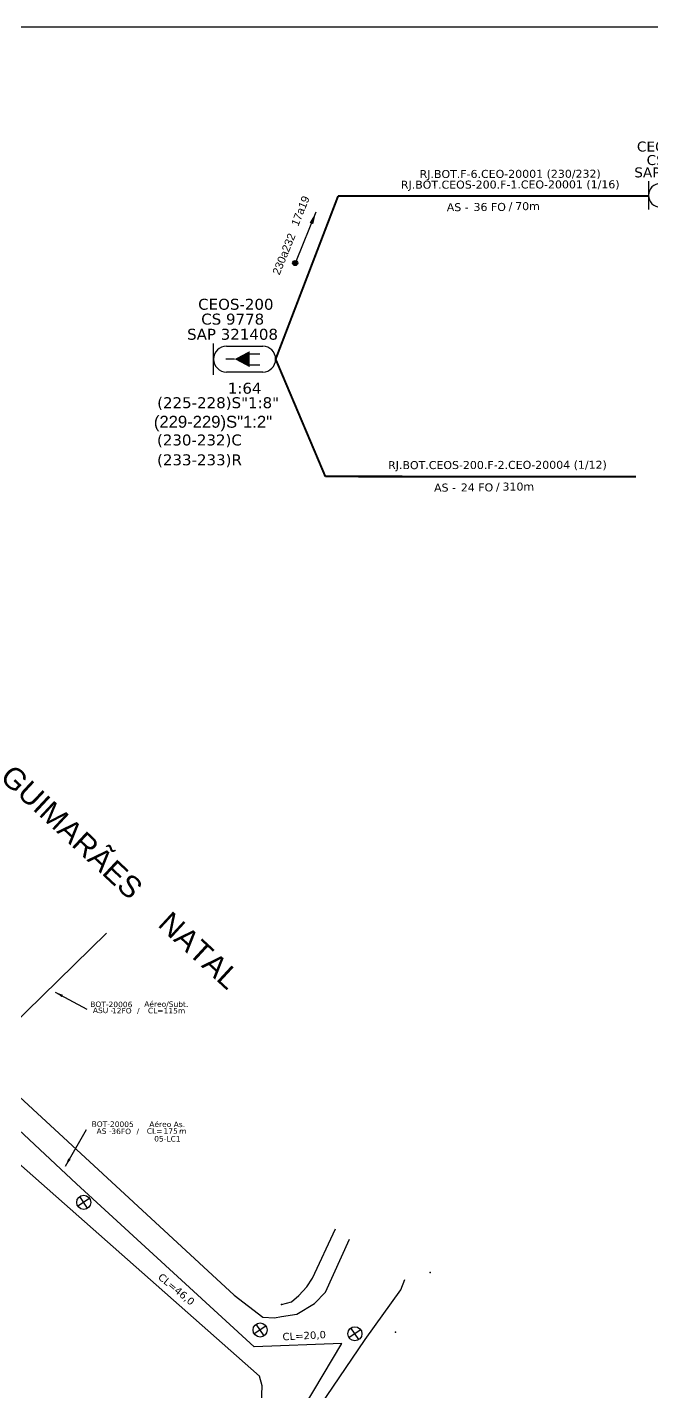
# Model space of a CAD drawing. Extents: x -89 to 749, y 631 to 1299.
# Drawn here: x 176 to 331.8, y 958.9 to 1299 of the extents above; entities that cross this region are included whole.
import ezdxf
from ezdxf.enums import TextEntityAlignment as Align

# ---------------------------------------------------------------- set-up
doc = ezdxf.new("R2010")
doc.units = 0
for name, color, linetype in [('20.4-CEOS', 1, 'Continuous'), ('20.5-CEO', 1, 'Continuous'), ('CAP a instalar', 1, 'Continuous'), ('celulas gpon', 7, 'Continuous'), ('DUVIDAS', 252, 'Continuous'), ('label_cabos', 7, 'Continuous'), ('Legenda', 1, 'Continuous'), ('MUB', 252, 'Continuous'), ('Postes Existentes NA', 1, 'Continuous'), ('Seta indicação do cabo', 7, 'Continuous')]:
    doc.layers.add(name, color=color, linetype=linetype)
doc.layers.add('40.1-ETIQUETAS', color=1, linetype='Continuous', lineweight=20)
doc.layers.add('EXTRA', color=50, linetype='Continuous', plot=False)
doc.styles.add('ARIAL', font='arial.ttf')
doc.styles.add('siredit', font='verdana.ttf')
doc.styles.get("Standard").update_dxf_attribs({"font": 'arial.ttf'})
doc.linetypes.add('FENCELINE1', pattern='A,0.25,-0.1,[133,ltypeshp.shx,S=0.1,R=0,X=-0.1,Y=0],-0.1,1', length=1.45)
doc.dimstyles.new('CC', dxfattribs={"dimtxt": 1, "dimasz": 2, "dimexe": 0.18, "dimexo": 0.0625, "dimgap": 0.09, "dimtad": 0, "dimdec": 0, "dimrnd": 1, "dimzin": 0, "dimdsep": 46, "dimtxsty": 'siredit', "dimblk": 'NONE', "dimcen": 0, "dimse1": 1, "dimse2": 1, "dimsd1": 1, "dimsd2": 1, "dimclrt": 7, "dimadec": 0, "dimazin": 0, "dimtfac": 1, "dimtdec": 0, "dimtofl": 0, "dimtmove": 0, "dimatfit": 3, "dimfxl": 0, "dimtolj": 1, "dimtzin": 0, "dimarcsym": 0})

# ---------------------------------------------------------------- blocks, each defined once
blk = doc.blocks.new('*U98')
at = {"color": 10}
for points in [[(41172, 12883), (40951, 13058)], [(40974, 12860), (41149, 13081)]]:
    blk.add_lwpolyline(points, dxfattribs=at)
blk.add_circle((41062, 12971), 141, dxfattribs=at)
blk = doc.blocks.new('LEGENDA DOS CABOS')
at = {"layer": 'EXTRA', "color": 0, "style": 'siredit'}
for tag, p in [('ID', (4.6, 0.97)), ('XX', (9.03, 0.97))]:
    blk.add_attdef(tag, text='', height=0.48, rotation=359.69, dxfattribs=at).set_placement(p, align=Align.MIDDLE_CENTER)
at = {"layer": 'Legenda', "color": 0, "style": 'siredit'}
for tag, p in [('TIPO_CABO', (1.31, 0)), ('CABO', (4.69, -0.05)), ('/', (6.81, -0.05)), ('METROS', (10.03, -0.05))]:
    blk.add_attdef(tag, text='', height=0.8, rotation=359.69, dxfattribs=at).set_placement(p, align=Align.MIDDLE_CENTER)
blk = doc.blocks.new('Inst CB AS CFOA-SM-AS-80-TS-36')
at = {"layer": 'label_cabos', "color": 0, "style": 'siredit'}
for tag, flags, p in [('ID_ATIVIDADE', 3, (1.31, 2.67)), ('FATOR', 1, (11.56, 2.55))]:
    blk.add_attdef(tag, text='', height=1, rotation=359.69, dxfattribs=dict(at, flags=flags)).set_placement(p, align=Align.MIDDLE_CENTER)
for tag, p in [('TIPO_CABO', (1.76, 0)), ('DESTINO_CABO', (3.13, 1.26)), ('CABO', (4.69, -0.05)), ('/', (7.71, -0.05)), ('LANCE', (10.81, 0)), ('TIPO_CABO', (13.11, 1.24)), ('UND', (15.96, 0)), ('FID', (13.15, -1.41))]:
    blk.add_attdef(tag, text='', height=1, rotation=359.69, dxfattribs=at).set_placement(p, align=Align.MIDDLE_CENTER)
blk.add_attdef('QTDE', (12.43, -0.47), '', height=1, rotation=359.69, dxfattribs=at)
blk = doc.blocks.new('_None')
blk = doc.blocks.new('ETIQUETA_RS5F')
at = {"layer": '40.1-ETIQUETAS', "color": 0, "style": 'siredit'}
blk.add_text('/', height=1.5, dxfattribs=at).set_placement((1.58, -1.95), align=Align.MIDDLE_RIGHT)
for tag, p in [('ETIQUETA_R_SECUNDARIA', (1.21, 2.1)), ('ETIQUETA_R_PRIMARIA', (1.21, 4.1)), ('F_ATIVAS/F_MORTAS', (1.14, -4.24))]:
    blk.add_attdef(tag, text='', height=1.5, dxfattribs=at).set_placement(p, align=Align.MIDDLE_CENTER)
for tag, p in [('TIPO_CABO', (-6.58, -2.12)), ('CAP_CABO', (0.4, -2.09))]:
    blk.add_attdef(tag, text='', height=1.5, dxfattribs=at).set_placement(p, align=Align.MIDDLE_RIGHT)
blk.add_attdef('METROS', text='', height=1.5, dxfattribs=at).set_placement((2.14, -1.95), align=Align.MIDDLE_LEFT)
for tag, p in [('FUSÃO_1', (0.85, -8.39)), ('FUSÃO_2', (0.85, -10.6)), ('FUSÃO_3', (0.85, -12.93)), ('FUSÃO_4', (0.85, -15.14)), ('FUSÃO_5', (0.85, -17.16))]:
    blk.add_attdef(tag, text='', height=1.5, dxfattribs=at).set_placement(p, align=Align.CENTER)
blk = doc.blocks.new('CEO_CT_DRT')
at = {"layer": '20.5-CEO', "color": 0}
for p, q in [((-1.56, 1.26), (1.8, 1.26)), ((1.8, -1.13), (-1.56, -1.13))]:
    blk.add_line(p, q, dxfattribs=at)
blk.add_lwpolyline([(-2.75, 1.51), (-2.75, -1.38)], dxfattribs=at)
for centre, start, end in [((-1.56, 0.07), 90, 270), ((1.8, 0.07), 270, 90)]:
    blk.add_arc(centre, 1.2, start, end, dxfattribs=at)
at = {"layer": '20.5-CEO', "color": 7, "style": 'siredit'}
for tag, p in [('CEO_Nº', (0.12, 5.61)), ('LOCAL', (0.12, 4.23)), ('SAP', (0.12, 2.97)), ('FIBRAS_RESERVA', (0.12, -1.94))]:
    blk.add_attdef(tag, text='', height=1.01, dxfattribs=at).set_placement(p, align=Align.TOP_CENTER)

msp = doc.modelspace()

# ---------------------------------------------------------------- hatches: boundary and pattern name
at = {"layer": 'Seta indicação do cabo'}
h = msp.add_hatch(color=256, dxfattribs=at)
h.dxf.hatch_style = 1
h.paths.add_polyline_path([(243.49, 1240.24, 1), (242.23, 1240.24, 1)])

# ---------------------------------------------------------------- linework, layer by layer
msp.add_lwpolyline([(-89.32, 705.02), (749.25, 705.02), (749.25, 1299.02), (-89.32, 1299.02), (-89.32, 705.02)])
at = {"layer": '20.4-CEOS', "color": 7}
for p, q in [((225.74, 1219.52), (234.77, 1219.52)), ((234.77, 1213.08), (225.74, 1213.08))]:
    msp.add_line(p, q, dxfattribs=at)
for points in [[(222.52, 1212.41), (222.52, 1220.18)], [(227.76, 1216.3), (225.59, 1216.3)], [(231.33, 1217.58), (234.07, 1217.58)], [(231.33, 1214.9), (234.07, 1214.9)]]:
    msp.add_lwpolyline(points, dxfattribs=at)
msp.add_lwpolyline([(227.76, 1216.3, 0, 3.98, 0), (231.49, 1216.3, 3.98, 3.98, 0)], format="xyseb", dxfattribs=at)
for centre, start, end in [((225.74, 1216.3), 90, 270), ((234.77, 1216.3), 270, 90)]:
    msp.add_arc(centre, 3.22, start, end, dxfattribs=at)
at = {"layer": 'CAP a instalar', "color": 7, "linetype": 'FENCELINE1', "ltscale": 5, "const_width": 0.5}
for points in [[(237.99, 1216.29), (253.57, 1256.94)], [(253.57, 1256.94), (331.02, 1256.94)], [(237.99, 1216.29), (237.99, 1216.29)], [(250.39, 1187.03), (237.99, 1216.29)], [(250.39, 1187.04), (327.84, 1187.03)]]:
    msp.add_lwpolyline(points, dxfattribs=at)
at = {"layer": 'CAP a instalar', "color": 8, "linetype": 'FENCELINE1', "ltscale": 5}
msp.add_lwpolyline([(133.87, 1068.32), (167.6, 1045.71), (195.78, 1073.22)], dxfattribs=at)
at = {"layer": 'CAP a instalar', "color": 7, "linetype": 'FENCELINE1', "ltscale": 5}
msp.add_lwpolyline([(233.34, 886.6), (214.21, 903.29), (254.52, 970.89), (232.66, 970.04), (188.29, 1010.68), (133.29, 1062.17), (131.89, 1062.12)], dxfattribs=at)
at = {"layer": 'DUVIDAS', "color": 4, "elevation": -6846.77}
for points in [[(49.4, 1148.77), (119.51, 1082.79), (227.67, 982.92), (234.81, 977.44), (237.71, 977.34), (239.46, 977.62)], [(222.12, 927.99), (230.23, 946.84), (234.47, 955.26), (234.56, 958.08), (234.62, 960.38), (233.98, 962.77), (159.47, 1028.49)], [(239.46, 980.59), (241.91, 981.32), (243.79, 982.9), (245.8, 985.06), (247.16, 987.19), (252.94, 999.46)], [(250.4, 983.73), (256.42, 996.92)], [(239.46, 941.12), (260.3, 971.92), (269.23, 984.24), (270.21, 986.82)], [(239.46, 977.62), (243.3, 978.25), (247.69, 980.9), (250.4, 983.73)]]:
    msp.add_lwpolyline(points, dxfattribs=at)
at = {"layer": 'DUVIDAS'}
for p in [(276.52, 988.57, -6846.77), (276.52, 988.57, -6846.77), (239.46, 980.59, -6846.77), (239.46, 980.59, -6846.77), (267.89, 973.71, -6846.77), (267.89, 973.71, -6846.77)]:
    msp.add_point(p, dxfattribs=at)
at = {"layer": 'Seta indicação do cabo'}
msp.add_circle((242.86, 1240.24), 0.626, dxfattribs=at)

# ---------------------------------------------------------------- block references
at = {"layer": '20.4-CEOS', "color": 7}
ref = msp.add_blockref('CEO_CT_DRT', (337.75, 1256.96), dxfattribs=dict(at, xscale=2.449999999999997, yscale=2.449999999999997, zscale=2.449999999999997, rotation=359.9999964697354))
ref.add_attrib('CEO_Nº', 'CEO-20001', dxfattribs={"layer": '20.5-CEO', "color": 7, "height": 2.484, "rotation": 360, "style": 'siredit'}).set_placement((337.75, 1270.54), align=Align.TOP_CENTER)
ref.add_attrib('LOCAL', 'CS-5456', dxfattribs={"layer": '20.5-CEO', "color": 7, "height": 2.484, "rotation": 360, "style": 'siredit'}).set_placement((337.75, 1267.17), align=Align.TOP_CENTER)
ref.add_attrib('SAP', 'SAP 321406', dxfattribs={"layer": '20.5-CEO', "color": 7, "height": 2.484, "rotation": 360, "style": 'siredit'}).set_placement((337.75, 1264.09), align=Align.TOP_CENTER)
at = {"layer": '40.1-ETIQUETAS', "color": 7}
ref = msp.add_blockref('ETIQUETA_RS5F', (294.93, 1257.02), dxfattribs=dict(at, xscale=1.329574641624007, yscale=1.329574641624007, zscale=1.329574641624007, rotation=0.1179917413874846))
ref.add_attrib('ETIQUETA_R_PRIMARIA', 'RJ.BOT.F-6.CEO-20001 (230/232)', dxfattribs={"color": 0, "height": 1.9944, "rotation": 0.118, "style": 'siredit'}).set_placement((296.49, 1262.48), align=Align.MIDDLE_CENTER)
ref.add_attrib('ETIQUETA_R_SECUNDARIA', 'RJ.BOT.CEOS-200.F-1.CEO-20001 (1/16)', dxfattribs={"color": 0, "height": 1.9944, "rotation": 0.118, "style": 'siredit'}).set_placement((296.5, 1259.83), align=Align.MIDDLE_CENTER)
ref.add_attrib('TIPO_CABO', 'AS -', dxfattribs={"color": 0, "height": 1.994, "rotation": 0.118, "style": 'siredit'}).set_placement((286.14, 1254.19), align=Align.MIDDLE_RIGHT)
ref.add_attrib('CAP_CABO', '36 FO', dxfattribs={"color": 0, "height": 1.994, "rotation": 0.118, "style": 'siredit'}).set_placement((295.42, 1254.24), align=Align.MIDDLE_RIGHT)
ref.add_attrib('METROS', '70m', dxfattribs={"color": 0, "height": 1.994, "rotation": 0.118, "style": 'siredit'}).set_placement((297.74, 1254.43), align=Align.MIDDLE_LEFT)
ref = msp.add_blockref('ETIQUETA_RS5F', (291.76, 1187.11), dxfattribs=dict(at, xscale=1.329574641624007, yscale=1.329574641624007, zscale=1.329574641624007, rotation=0.1179917413874845))
ref.add_attrib('ETIQUETA_R_SECUNDARIA', 'RJ.BOT.CEOS-200.F-2.CEO-20004 (1/12)', dxfattribs={"color": 0, "height": 1.9944, "rotation": 0.118, "style": 'siredit'}).set_placement((293.32, 1189.92), align=Align.MIDDLE_CENTER)
ref.add_attrib('TIPO_CABO', 'AS -', dxfattribs={"color": 0, "height": 1.994, "rotation": 0.118, "style": 'siredit'}).set_placement((282.97, 1184.28), align=Align.MIDDLE_RIGHT)
ref.add_attrib('CAP_CABO', '24 FO', dxfattribs={"color": 0, "height": 1.994, "rotation": 0.118, "style": 'siredit'}).set_placement((292.25, 1184.33), align=Align.MIDDLE_RIGHT)
ref.add_attrib('METROS', '310m', dxfattribs={"color": 0, "height": 1.994, "rotation": 0.118, "style": 'siredit'}).set_placement((294.57, 1184.52), align=Align.MIDDLE_LEFT)
at = {"layer": 'label_cabos', "color": 0, "lineweight": 0}
ref = msp.add_blockref('LEGENDA DOS CABOS', (191.22, 1053.23), dxfattribs=dict(at, xscale=1.362260021001181, yscale=1.362260021001181, zscale=1.362260021001181))
ref.add_attrib('ID', 'BOT-20006', dxfattribs={"color": 0, "height": 1.362, "rotation": 359.69, "style": 'siredit'}).set_placement((197, 1055.45), align=Align.MIDDLE_CENTER)
ref.add_attrib('CABO', '12FO', dxfattribs={"color": 0, "height": 1.362, "rotation": 359.69, "style": 'siredit'}).set_placement((199.62, 1053.88), align=Align.MIDDLE_CENTER)
ref.add_attrib('METROS', 'CL=115m', dxfattribs={"color": 0, "height": 1.362, "rotation": 359.69, "style": 'siredit'}).set_placement((210.78, 1053.88), align=Align.MIDDLE_CENTER)
ref.add_attrib('XX', 'Aéreo/Subt.', dxfattribs={"color": 0, "height": 1.3623, "rotation": 359.69, "style": 'siredit'}).set_placement((210.71, 1055.51), align=Align.MIDDLE_CENTER)
ref.add_attrib('/', '/', dxfattribs={"color": 0, "height": 1.36, "rotation": 359.69, "style": 'siredit'}).set_placement((203.74, 1053.88), align=Align.MIDDLE_CENTER)
ref.add_attrib('TIPO_CABO', 'ASU -', dxfattribs={"color": 0, "height": 1.362, "rotation": 359.69, "style": 'siredit'}).set_placement((194.95, 1053.94), align=Align.MIDDLE_CENTER)
ref = msp.add_blockref('Inst CB AS CFOA-SM-AS-80-TS-36', (193.08, 1023.86), dxfattribs=dict(at, xscale=1.362260021001181, yscale=1.362260021001181, zscale=1.362260021001181))
ref.add_attrib('DESTINO_CABO', 'BOT-20005', dxfattribs={"color": 0, "height": 1.362, "rotation": 359.69, "style": 'siredit'}).set_placement((197.35, 1025.58), align=Align.MIDDLE_CENTER)
ref.add_attrib('TIPO_CABO', 'Aéreo As.', dxfattribs={"color": 0, "height": 1.362, "rotation": 359.69, "style": 'siredit'}).set_placement((210.94, 1025.55), align=Align.MIDDLE_CENTER)
ref.add_attrib('CABO', '36FO', dxfattribs={"color": 0, "height": 1.362, "rotation": 359.69, "style": 'siredit'}).set_placement((199.47, 1023.79), align=Align.MIDDLE_CENTER)
ref.add_attrib('/', '/', dxfattribs={"color": 0, "height": 1.36, "rotation": 359.69, "style": 'siredit'}).set_placement((203.59, 1023.79), align=Align.MIDDLE_CENTER)
ref.add_attrib('TIPO_CABO', 'AS - ', dxfattribs={"color": 0, "height": 1.362, "rotation": 359.69, "style": 'siredit'}).set_placement((195.49, 1023.85), align=Align.MIDDLE_CENTER)
ref.add_attrib('FID', '05-LC1', dxfattribs={"color": 0, "height": 1.362, "rotation": 359.69, "style": 'siredit'}).set_placement((211, 1021.93), align=Align.MIDDLE_CENTER)
ref.add_attrib('LANCE', 'CL=', dxfattribs={"color": 0, "height": 1.362, "rotation": 359.69, "style": 'siredit'}).set_placement((207.81, 1023.86), align=Align.MIDDLE_CENTER)
ref.add_attrib('QTDE', '175', (210.02, 1023.21), dxfattribs={"color": 0, "height": 1.362, "rotation": 359.69, "style": 'siredit'})
ref.add_attrib('UND', 'm', dxfattribs={"color": 0, "height": 1.36, "rotation": 359.69, "style": 'siredit'}).set_placement((214.83, 1023.86), align=Align.MIDDLE_CENTER)
at = {"layer": 'Postes Existentes NA', "xscale": 0.01242133359447987, "yscale": 0.01242133359447987, "zscale": 0.01242133359447987, "rotation": 72.17959208465585}
for p in [(187.41, 471.21), (231.41, 439.39), (255.05, 438.46, -6846.77)]:
    msp.add_blockref('*U98', p, dxfattribs=at)

# ---------------------------------------------------------------- texts
at = {"char_height": 1.994, "width": 3.2288, "attachment_point": 1, "rotation": 67.9233}
for s, insert in [('17a19', (241.76, 1250.03)), ('230a232', (237.09, 1237.85))]:
    msp.add_mtext(s, dxfattribs=dict(at, insert=insert))
at = {"layer": '20.4-CEOS', "color": 7, "style": 'siredit'}
for s, height, p in [('CEOS-200', 2.728, (228.06, 1231.34)), ('CS 9778', 2.728, (227.28, 1227.64)), ('SAP 321408', 2.728, (227.24, 1223.86)), ('1:64', 2.728, (230.26, 1210.41)), ('(225-228)S"1:8"           ', 2.7282, (230.18, 1206.8)), (' (230-232)C                    ', 2.7282, (230.28, 1197.51)), ('(233-233)R                 ', 2.7282, (229.1, 1192.56))]:
    msp.add_text(s, height=height, dxfattribs=at).set_placement(p, align=Align.TOP_CENTER)
at = {"layer": '20.4-CEOS', "color": 7, "insert": (207.61, 1202.17), "char_height": 2.9723, "width": 50.1414, "attachment_point": 1}
msp.add_mtext('(229-229)S"1:2"           ', dxfattribs=at)
at = {"layer": 'celulas gpon', "style": 'siredit'}
for s, rotation, p in [('CL=46,0', 320.4289, (208.48, 987.17, -6846.77)), ('CL=20,0', 3.0534, (239.75, 971.67, -13693.55))]:
    msp.add_text(s, height=1.83, rotation=rotation, dxfattribs=at).set_placement(p)
at = {"layer": 'MUB', "color": 5, "style": 'ARIAL'}
for s, rotation, p in [('GUIMARÃES', 317.0393, (168.97, 1111.71, -6846.77)), ('NATAL', 317.2836, (208.33, 1075.09, -6846.77))]:
    msp.add_text(s, height=5.331, rotation=rotation, dxfattribs=at).set_placement(p)

# ---------------------------------------------------------------- leaders
at = {"layer": 'label_cabos'}
for points in [[(183.02, 1058.49), (190.92, 1054.24)], [(185.55, 1015.13), (190.8, 1024.27)]]:
    msp.add_leader(points, dimstyle='CC', override={"dimgap": 0.09, "dimtad": 0}, dxfattribs=at)
at = {"layer": 'Seta indicação do cabo'}
msp.add_leader([(248.05, 1252.9), (243.1, 1240.82)], dimstyle='CC', override={"dimasz": 3}, dxfattribs=at)

doc.saveas('drawing.dxf')
